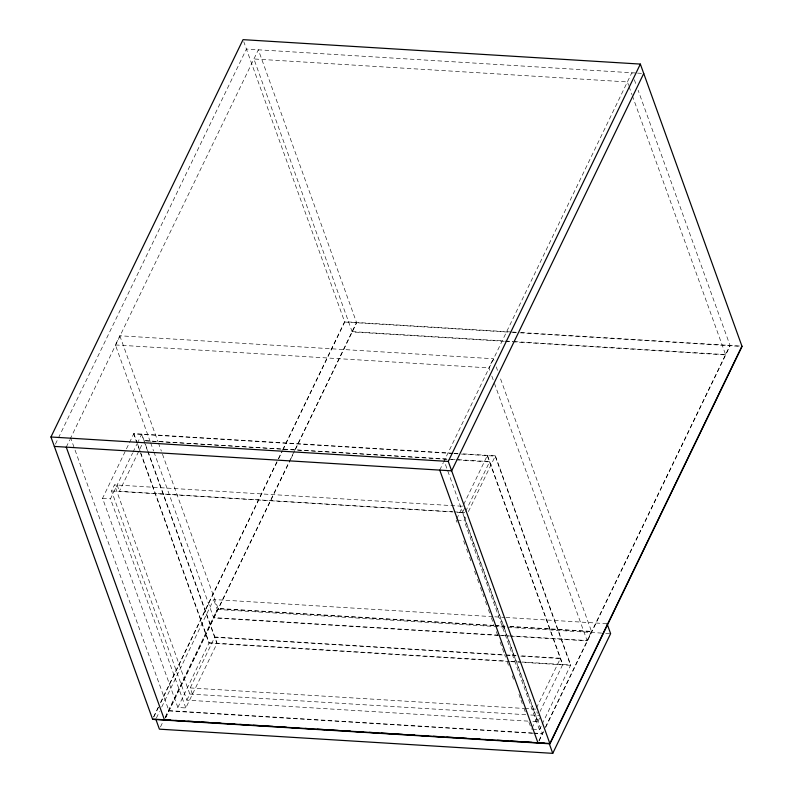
<?xml version="1.0" encoding="UTF-8"?>
<svg xmlns="http://www.w3.org/2000/svg" width="793" height="793" viewBox="0 0 793 793"><rect width="100%" height="100%" fill="white"/><g stroke="black" fill="none" stroke-linecap="round" stroke-linejoin="round"><path stroke-width="0.59" stroke-dasharray="3.96 2.97" d="M55.411 444.179L246.425 49.067L636.591 73.055M150.224 441.651L115.401 344.945L119.832 335.776L493.315 358.733L494.574 362.232M66.255 447.143L69.705 440.006M70.022 439.352L258.34 49.8L356.652 322.771L295.313 449.651M145.525 444.546L217.094 643.262L185.82 707.961L177.87 707.475L102.545 498.291L133.819 433.602L452.862 453.219M527.95 721.124L186.87 700.16L111.535 490.976L114.489 484.87L462.983 506.291M185.82 707.961L110.485 498.787L132.57 453.11M133.026 452.159L136.822 444.298M137.318 443.277L141.759 434.088L145.109 443.386M452.724 511.802L119.396 491.303L142.274 443.971M153.614 716.842L158.451 706.821M160.602 702.37L277.897 459.732M278.442 458.622L282.209 450.83M282.744 449.72L344.618 321.72L511.128 331.96M153.723 717.15L158.57 707.138M160.721 702.687L278.016 460.049M278.551 458.939L282.318 451.148M282.853 450.027L344.727 322.037L243.788 41.742M156.36 718.121L159.571 711.47M161.722 707.039L213.694 599.518L493.603 616.726M160.473 726.943L163.15 721.402M165.301 716.971L217.272 609.45L213.694 599.518M165.44 717.764L356.543 322.454M165.549 718.071L290.476 459.672M291.011 458.552L294.778 450.761M177.87 707.475L209.154 642.776L140.936 453.358M192.471 694.202L190.211 687.928L214.834 636.987L504.953 654.83M186.87 700.16L189.824 694.044L114.489 484.87M489.717 370.242L488.875 367.902L493.315 358.733M439.738 470.1L443.188 462.973M443.505 462.309L631.823 72.758L632.665 75.087M456.689 518.929L463.132 505.607M463.667 504.497L487.427 455.341L562.762 664.514L540.073 711.45M532.886 721.432L537.832 721.739L462.497 512.556L464.966 507.47M465.6 511.455L489.687 461.615L456.362 459.573M532.628 729.282L539.438 729.699L464.103 520.525L465.709 517.195M468.395 511.644L495.377 455.836L461.506 453.745M536.415 708.08L560.502 658.24L521.001 655.811M532.024 728.103L537.932 715.891M537.832 721.739L540.291 716.644M539.438 729.699L541.579 725.258M542.125 724.148L570.712 665.01L495.377 455.836M539.012 740.533L543.314 731.632M545.465 727.181L730.016 345.421M539.032 741.039L543.433 731.949M545.584 727.498L730.135 345.728L638.117 90.233M637.572 73.115L643.738 73.491M512.357 332.039L516.074 332.267M521.021 332.564L741.941 346.154M344.727 322.037L511.237 332.277M512.476 332.346L518.662 332.733M519.891 332.802L739.671 346.323M352.102 331.623L504.219 340.98M505.458 341.049L512.873 341.505M514.112 341.585L725.585 354.59M504.328 341.287L352.221 331.94L253.909 58.969L627.392 81.927L628.651 85.426M505.567 341.367L725.704 354.907L632.427 95.913M115.401 344.945L488.875 367.902M454.102 453.289L460.277 453.675M452.714 453.527L133.67 433.91L137.02 443.198M453.953 453.596L460.128 453.983M461.357 454.052L495.228 456.134L570.563 665.307L521.873 662.314M446.479 458.959L143.88 440.67L447.569 459.345M451.425 459.266L455.123 459.494M448.808 459.415L454.974 459.801M456.213 459.871L489.549 461.922M453.953 511.872L465.065 512.556M111.535 490.976L452.615 511.951M457.561 512.258L462.497 512.556M102.545 498.291L110.485 498.787M457.293 520.109L464.103 520.525M494.832 616.805L504.695 617.41M505.934 617.489L607.041 623.704M493.811 625.39L218.025 608.429L213.595 617.598L509.165 635.778M495.05 625.469L504.943 626.073M509.889 626.381L591.509 631.397L587.078 640.566L510.405 635.847M493.92 625.707L218.144 608.746L161.792 452.297M495.159 625.776L505.052 626.391M509.998 626.688L591.618 631.714L499.61 376.219M217.272 609.45L604.454 633.26M605.693 633.329L610.62 633.637M498.143 635.401L213.704 617.916L154.001 452.139M499.382 635.48L509.275 636.085M510.514 636.164L587.187 640.883L493.91 381.889M506.182 654.899L516.065 655.514M214.685 637.294L504.804 655.127M506.033 655.206L515.916 655.811M520.852 656.118L560.354 658.547M209.154 642.776L505.974 661.025M510.91 661.332L520.793 661.937M522.022 662.016L570.712 665.01M509.532 661.56L209.005 643.083L137.437 444.367M510.771 661.64L520.644 662.244M190.211 687.928L523.539 708.427M524.768 708.496L535.88 709.18L537.386 713.363M189.824 694.044L525.957 714.711M530.735 714.999L539.547 715.544M168.889 710.627L532.48 732.99M533.709 733.059L542.372 733.594M532.589 733.297L168.998 710.944L70.686 437.974M533.828 733.376L542.481 733.912L444.169 460.931M634.341 79.756L636.442 85.575M629.067 86.586L632.001 94.744M496.249 366.891L497.508 370.39M491.819 376.06L493.494 380.729M487.289 455.648L562.614 664.821M456.153 520.039L456.996 522.359M463.687 540.955L464.946 544.444M466.621 549.093L467.88 552.572M469.545 557.221L470.804 560.71M474.571 571.168L475.83 574.657M477.505 579.306L478.754 582.796M480.429 587.435L483.78 596.732M485.455 601.381L486.704 604.871M488.379 609.52L489.638 613.009M491.313 617.658L493.821 624.626M496.339 631.595L497.588 635.084M500.105 642.052L505.537 657.159M507.213 661.808L508.472 665.297M512.238 675.755L513.497 679.244M518.939 694.351L520.605 699M521.031 700.16L522.28 703.649M523.955 708.298L525.214 711.777M528.981 722.245L531.488 729.213M119.832 335.776L158.015 441.81M158.441 442.97L161.376 451.128M150.65 442.821L153.584 450.979M141.62 434.395L147.478 450.662M147.894 451.822L216.945 643.569M133.819 433.602L137.169 442.9M137.585 444.06L140.51 452.188M117.136 485.029L119.396 491.303"/><path stroke-width="1.19" d="M50.95 436.993L243.035 39.65L640.347 64.084L742.05 346.462L549.965 743.814L152.653 719.38L50.95 436.993L448.273 461.427L549.965 743.814M448.273 461.427L640.347 64.084M643.738 73.491L451.663 470.834L54.34 446.409M741.941 346.154L549.856 743.497L152.534 719.063M155.824 719.231L159.403 729.163L552.751 753.35L610.62 633.637L607.041 623.704M163.219 719.687L170.624 720.143M175.55 720.44L184.184 720.976M187.882 721.204L196.515 721.729M201.452 722.036L208.846 722.492M213.783 722.79L221.178 723.246M227.343 723.622L234.738 724.078M239.674 724.386L248.308 724.911M253.235 725.218L260.639 725.674M265.566 725.972L272.97 726.428M279.136 726.814L286.531 727.26M291.467 727.568L298.862 728.024M305.027 728.4L312.422 728.856M317.359 729.163L324.753 729.619M329.69 729.917L338.324 730.452M343.25 730.75L350.645 731.205M355.581 731.513L362.976 731.969M369.141 732.345L376.546 732.801M381.473 733.099L390.106 733.634M395.043 733.941L402.438 734.387M407.374 734.695L414.769 735.151M420.934 735.527L428.329 735.983M433.265 736.291L441.899 736.816M446.826 737.123L454.23 737.579M459.157 737.877L466.562 738.333M472.727 738.709L480.122 739.165M485.058 739.472L492.453 739.928M497.38 740.226L506.013 740.761M510.95 741.068L518.344 741.514M523.281 741.822L531.915 742.357M536.841 742.654L544.236 743.11M549.172 743.418L552.751 753.35M439.738 470.1L538.05 743.081M66.255 447.143L164.567 720.113"/></g></svg>
